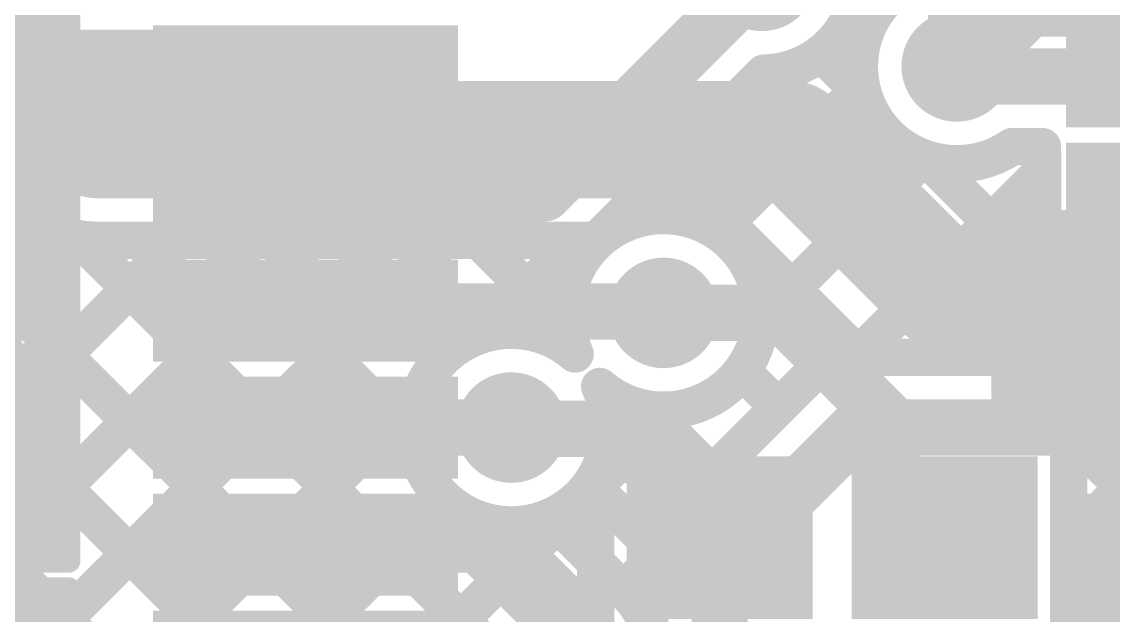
# Model space of a CAD drawing. Header units: millimetres. Extents: x -0.01 to 3.73, y -0.01 to 3.05.
# Drawn here: x 1.14 to 1.373, y 1.9264 to 2.0532 of the extents above; entities that cross this region are included whole.
import ezdxf

# ---------------------------------------------------------------- set-up
doc = ezdxf.new("R2010")
doc.units = ezdxf.units.MM
doc.header["$MEASUREMENT"] = 0
for name, color, linetype in [('BottomLayer', 5, 'Continuous'), ('BottomPaste', 16, 'Continuous'), ('BottomSolder', 6, 'Continuous'), ('TopLayer', 1, 'Continuous'), ('TopOverlay', 2, 'Continuous'), ('TopPaste', 8, 'Continuous'), ('TopSolder', 216, 'Continuous'), ('ViaHoleLayer', 16, 'Continuous')]:
    doc.layers.add(name, color=color, linetype=linetype)

# ---------------------------------------------------------------- blocks, each defined once
blk = doc.blocks.new('16_QSOP_10')
at = {"layer": 'TopLayer'}
for points in [[(-0.0688976, 0.03061025), (-0.1259842, 0.03061025), (-0.1259842, 0.04438975), (-0.0688976, 0.04438975)], [(0.1259843, 0.03061025), (0.0688977, 0.03061025), (0.0688977, 0.04438975), (0.1259843, 0.04438975)], [(-0.0688976, 0.005610250000000003), (-0.1259842, 0.005610249999999997), (-0.1259842, 0.01938975), (-0.0688976, 0.01938975)], [(0.1259843, 0.005610250000000003), (0.0688977, 0.005610249999999997), (0.0688977, 0.01938975), (0.1259843, 0.01938975)], [(-0.0688976, -0.01938975), (-0.1259842, -0.01938975), (-0.1259842, -0.005610250000000003), (-0.0688976, -0.005610249999999997)], [(0.1259843, -0.01938975), (0.0688977, -0.01938975), (0.0688977, -0.005610250000000003), (0.1259843, -0.005610249999999997)], [(-0.0688976, -0.04438975), (-0.1259842, -0.04438975), (-0.1259842, -0.03061025), (-0.0688976, -0.03061025)], [(0.1259843, -0.04438975), (0.0688977, -0.04438975), (0.0688977, -0.03061025), (0.1259843, -0.03061025)], [(-0.0688976, -0.06938975), (-0.1259842, -0.06938975), (-0.1259842, -0.05561025), (-0.0688976, -0.05561025)], [(0.1259843, -0.06938975), (0.0688977, -0.06938975), (0.0688977, -0.05561025), (0.1259843, -0.05561025)]]:
    blk.add_hatch(color=1, dxfattribs=at).paths.add_polyline_path(points)
at = {"layer": 'TopPaste'}
for points in [[(-0.0688976, 0.03061025), (-0.1259842, 0.03061025), (-0.1259842, 0.04438975), (-0.0688976, 0.04438975)], [(0.1259843, 0.03061025), (0.0688977, 0.03061025), (0.0688977, 0.04438975), (0.1259843, 0.04438975)], [(-0.0688976, 0.005610250000000003), (-0.1259842, 0.005610249999999997), (-0.1259842, 0.01938975), (-0.0688976, 0.01938975)], [(0.1259843, 0.005610250000000003), (0.0688977, 0.005610249999999997), (0.0688977, 0.01938975), (0.1259843, 0.01938975)], [(-0.0688976, -0.01938975), (-0.1259842, -0.01938975), (-0.1259842, -0.005610250000000003), (-0.0688976, -0.005610249999999997)], [(0.1259843, -0.01938975), (0.0688977, -0.01938975), (0.0688977, -0.005610250000000003), (0.1259843, -0.005610249999999997)], [(-0.0688976, -0.04438975), (-0.1259842, -0.04438975), (-0.1259842, -0.03061025), (-0.0688976, -0.03061025)], [(0.1259843, -0.04438975), (0.0688977, -0.04438975), (0.0688977, -0.03061025), (0.1259843, -0.03061025)], [(-0.0688976, -0.06938975), (-0.1259842, -0.06938975), (-0.1259842, -0.05561025), (-0.0688976, -0.05561025)], [(0.1259843, -0.06938975), (0.0688977, -0.06938975), (0.0688977, -0.05561025), (0.1259843, -0.05561025)]]:
    blk.add_hatch(color=8, dxfattribs=at).paths.add_polyline_path(points)
at = {"layer": 'TopSolder'}
for points in [[(-0.0648976, 0.05161025), (-0.1299842, 0.05161025), (-0.1299842, 0.07338975), (-0.0648976, 0.07338975)], [(0.1299843, 0.05161025), (0.0648977, 0.05161025), (0.0648977, 0.07338975), (0.1299843, 0.07338975)], [(-0.0648976, 0.02661025000000001), (-0.1299842, 0.02661025), (-0.1299842, 0.04838975), (-0.0648976, 0.04838975000000001)], [(0.1299843, 0.02661025000000001), (0.0648977, 0.02661025), (0.0648977, 0.04838975), (0.1299843, 0.04838975000000001)], [(-0.0648976, 0.001610250000000004), (-0.1299842, 0.001610249999999996), (-0.1299842, 0.02338974999999999), (-0.0648976, 0.02338975)], [(0.1299843, 0.001610250000000004), (0.0648977, 0.001610249999999996), (0.0648977, 0.02338974999999999), (0.1299843, 0.02338975)], [(-0.0648976, -0.02338974999999999), (-0.1299842, -0.02338975), (-0.1299842, -0.001610250000000004), (-0.0648976, -0.001610249999999996)], [(0.1299843, -0.02338974999999999), (0.0648977, -0.02338975), (0.0648977, -0.001610250000000004), (0.1299843, -0.001610249999999996)], [(-0.0648976, -0.04838975), (-0.1299842, -0.04838975000000001), (-0.1299842, -0.02661025000000001), (-0.0648976, -0.02661025)], [(0.1299843, -0.04838975), (0.0648977, -0.04838975000000001), (0.0648977, -0.02661025000000001), (0.1299843, -0.02661025)], [(-0.0648976, -0.07338975), (-0.1299842, -0.07338975), (-0.1299842, -0.05161025), (-0.0648976, -0.05161025)], [(0.1299843, -0.07338975), (0.0648977, -0.07338975), (0.0648977, -0.05161025), (0.1299843, -0.05161025)]]:
    blk.add_hatch(color=216, dxfattribs=at).paths.add_polyline_path(points)
blk = doc.blocks.new('S______B______28')
at = {"layer": 'TopLayer'}
for points in [[(-0.045, -0.0175), (-0.045, 0.0175), (-0.015, 0.0175), (-0.015, -0.0175)], [(0.015, -0.0175), (0.015, 0.0175), (0.045, 0.0175), (0.045, -0.0175)]]:
    blk.add_hatch(color=1, dxfattribs=at).paths.add_polyline_path(points)
at = {"layer": 'TopPaste'}
for points in [[(-0.045, -0.0175), (-0.045, 0.0175), (-0.015, 0.0175), (-0.015, -0.0175)], [(0.015, -0.0175), (0.015, 0.0175), (0.045, 0.0175), (0.045, -0.0175)]]:
    blk.add_hatch(color=8, dxfattribs=at).paths.add_polyline_path(points)
at = {"layer": 'TopSolder'}
for points in [[(-0.049, -0.0215), (-0.049, 0.0215), (-0.011, 0.0215), (-0.011, -0.0215)], [(0.011, -0.0215), (0.011, 0.0215), (0.049, 0.0215), (0.049, -0.0215)]]:
    blk.add_hatch(color=216, dxfattribs=at).paths.add_polyline_path(points)
at = {"layer": 'TopOverlay', "const_width": 0.005}
for points in [[(0.05, 0.022), (-0.05, 0.022)], [(-0.05, 0.022), (-0.05, -0.022)], [(0.05, 0.022), (0.05, -0.022)], [(0.05, -0.022), (-0.05, -0.022)]]:
    blk.add_lwpolyline(points, dxfattribs=at)
at = {"layer": 'TopOverlay', "const_width": 0.0025}
for points in [[(-0.05125, 0.022, 1), (-0.04875, 0.022, 1)], [(-0.05125, 0.022, 1), (-0.04875, 0.022, 1)], [(0.04875, 0.022, 1), (0.05125, 0.022, 1)], [(0.04875, 0.022, 1), (0.05125, 0.022, 1)], [(-0.05125, -0.022, 1), (-0.04875, -0.022, 1)], [(-0.05125, -0.022, 1), (-0.04875, -0.022, 1)], [(0.04875, -0.022, 1), (0.05125, -0.022, 1)], [(0.04875, -0.022, 1), (0.05125, -0.022, 1)]]:
    blk.add_lwpolyline(points, format="xyb", close=True, dxfattribs=at)
blk = doc.blocks.new('S______B______29')
at = {"layer": 'TopLayer'}
for points in [[(-0.045, -0.0175), (-0.045, 0.0175), (-0.015, 0.0175), (-0.015, -0.0175)], [(0.015, -0.0175), (0.015, 0.0175), (0.045, 0.0175), (0.045, -0.0175)]]:
    blk.add_hatch(color=1, dxfattribs=at).paths.add_polyline_path(points)
at = {"layer": 'TopPaste'}
for points in [[(-0.045, -0.0175), (-0.045, 0.0175), (-0.015, 0.0175), (-0.015, -0.0175)], [(0.015, -0.0175), (0.015, 0.0175), (0.045, 0.0175), (0.045, -0.0175)]]:
    blk.add_hatch(color=8, dxfattribs=at).paths.add_polyline_path(points)
at = {"layer": 'TopSolder'}
for points in [[(-0.049, -0.0215), (-0.049, 0.0215), (-0.011, 0.0215), (-0.011, -0.0215)], [(0.011, -0.0215), (0.011, 0.0215), (0.049, 0.0215), (0.049, -0.0215)]]:
    blk.add_hatch(color=216, dxfattribs=at).paths.add_polyline_path(points)
at = {"layer": 'TopOverlay', "const_width": 0.005}
for points in [[(0.05, 0.022), (-0.05, 0.022)], [(-0.05, 0.022), (-0.05, -0.022)], [(0.05, 0.022), (0.05, -0.022)], [(0.05, -0.022), (-0.05, -0.022)]]:
    blk.add_lwpolyline(points, dxfattribs=at)
at = {"layer": 'TopOverlay', "const_width": 0.0025}
for points in [[(-0.05125, 0.022, 1), (-0.04875, 0.022, 1)], [(-0.05125, 0.022, 1), (-0.04875, 0.022, 1)], [(0.04875, 0.022, 1), (0.05125, 0.022, 1)], [(0.04875, 0.022, 1), (0.05125, 0.022, 1)], [(-0.05125, -0.022, 1), (-0.04875, -0.022, 1)], [(-0.05125, -0.022, 1), (-0.04875, -0.022, 1)], [(0.04875, -0.022, 1), (0.05125, -0.022, 1)], [(0.04875, -0.022, 1), (0.05125, -0.022, 1)]]:
    blk.add_lwpolyline(points, format="xyb", close=True, dxfattribs=at)
blk = doc.blocks.new('S______B______30')
at = {"layer": 'TopLayer'}
for points in [[(-0.045, -0.0175), (-0.045, 0.0175), (-0.015, 0.0175), (-0.015, -0.0175)], [(0.015, -0.0175), (0.015, 0.0175), (0.045, 0.0175), (0.045, -0.0175)]]:
    blk.add_hatch(color=1, dxfattribs=at).paths.add_polyline_path(points)
at = {"layer": 'TopPaste'}
for points in [[(-0.045, -0.0175), (-0.045, 0.0175), (-0.015, 0.0175), (-0.015, -0.0175)], [(0.015, -0.0175), (0.015, 0.0175), (0.045, 0.0175), (0.045, -0.0175)]]:
    blk.add_hatch(color=8, dxfattribs=at).paths.add_polyline_path(points)
at = {"layer": 'TopSolder'}
for points in [[(-0.049, -0.0215), (-0.049, 0.0215), (-0.011, 0.0215), (-0.011, -0.0215)], [(0.011, -0.0215), (0.011, 0.0215), (0.049, 0.0215), (0.049, -0.0215)]]:
    blk.add_hatch(color=216, dxfattribs=at).paths.add_polyline_path(points)
at = {"layer": 'TopOverlay', "const_width": 0.005}
for points in [[(0.05, 0.022), (-0.05, 0.022)], [(-0.05, 0.022), (-0.05, -0.022)], [(0.05, 0.022), (0.05, -0.022)], [(0.05, -0.022), (-0.05, -0.022)]]:
    blk.add_lwpolyline(points, dxfattribs=at)
at = {"layer": 'TopOverlay', "const_width": 0.0025}
for points in [[(-0.05125, 0.022, 1), (-0.04875, 0.022, 1)], [(-0.05125, 0.022, 1), (-0.04875, 0.022, 1)], [(0.04875, 0.022, 1), (0.05125, 0.022, 1)], [(0.04875, 0.022, 1), (0.05125, 0.022, 1)], [(-0.05125, -0.022, 1), (-0.04875, -0.022, 1)], [(-0.05125, -0.022, 1), (-0.04875, -0.022, 1)], [(0.04875, -0.022, 1), (0.05125, -0.022, 1)], [(0.04875, -0.022, 1), (0.05125, -0.022, 1)]]:
    blk.add_lwpolyline(points, format="xyb", close=True, dxfattribs=at)
blk = doc.blocks.new('S______B______31')
at = {"layer": 'TopLayer'}
for points in [[(-0.045, -0.0175), (-0.045, 0.0175), (-0.015, 0.0175), (-0.015, -0.0175)], [(0.015, -0.0175), (0.015, 0.0175), (0.045, 0.0175), (0.045, -0.0175)]]:
    blk.add_hatch(color=1, dxfattribs=at).paths.add_polyline_path(points)
at = {"layer": 'TopPaste'}
for points in [[(-0.045, -0.0175), (-0.045, 0.0175), (-0.015, 0.0175), (-0.015, -0.0175)], [(0.015, -0.0175), (0.015, 0.0175), (0.045, 0.0175), (0.045, -0.0175)]]:
    blk.add_hatch(color=8, dxfattribs=at).paths.add_polyline_path(points)
at = {"layer": 'TopSolder'}
for points in [[(-0.049, -0.0215), (-0.049, 0.0215), (-0.011, 0.0215), (-0.011, -0.0215)], [(0.011, -0.0215), (0.011, 0.0215), (0.049, 0.0215), (0.049, -0.0215)]]:
    blk.add_hatch(color=216, dxfattribs=at).paths.add_polyline_path(points)
at = {"layer": 'TopOverlay', "const_width": 0.005}
for points in [[(0.05, 0.022), (-0.05, 0.022)], [(-0.05, 0.022), (-0.05, -0.022)], [(0.05, 0.022), (0.05, -0.022)], [(0.05, -0.022), (-0.05, -0.022)]]:
    blk.add_lwpolyline(points, dxfattribs=at)
at = {"layer": 'TopOverlay', "const_width": 0.0025}
for points in [[(-0.05125, 0.022, 1), (-0.04875, 0.022, 1)], [(-0.05125, 0.022, 1), (-0.04875, 0.022, 1)], [(0.04875, 0.022, 1), (0.05125, 0.022, 1)], [(0.04875, 0.022, 1), (0.05125, 0.022, 1)], [(-0.05125, -0.022, 1), (-0.04875, -0.022, 1)], [(-0.05125, -0.022, 1), (-0.04875, -0.022, 1)], [(0.04875, -0.022, 1), (0.05125, -0.022, 1)], [(0.04875, -0.022, 1), (0.05125, -0.022, 1)]]:
    blk.add_lwpolyline(points, format="xyb", close=True, dxfattribs=at)
blk = doc.blocks.new('C__0603_B_160')
at = {"layer": 'BottomLayer'}
for points in [[(-0.045, -0.0175), (-0.045, 0.0175), (-0.015, 0.0175), (-0.015, -0.0175)], [(0.015, -0.0175), (0.015, 0.0175), (0.045, 0.0175), (0.045, -0.0175)]]:
    blk.add_hatch(color=5, dxfattribs=at).paths.add_polyline_path(points)
at = {"layer": 'BottomPaste'}
for points in [[(-0.045, -0.0175), (-0.045, 0.0175), (-0.015, 0.0175), (-0.015, -0.0175)], [(0.015, -0.0175), (0.015, 0.0175), (0.045, 0.0175), (0.045, -0.0175)]]:
    blk.add_hatch(color=16, dxfattribs=at).paths.add_polyline_path(points)
at = {"layer": 'BottomSolder'}
for points in [[(-0.0473622, -0.0198622), (-0.0473622, 0.0198622), (-0.0126378, 0.0198622), (-0.0126378, -0.0198622)], [(0.0126378, -0.0198622), (0.0126378, 0.0198622), (0.0473622, 0.0198622), (0.0473622, -0.0198622)]]:
    blk.add_hatch(color=6, dxfattribs=at).paths.add_polyline_path(points)
blk = doc.blocks.new('C__0603_B_177')
at = {"layer": 'BottomLayer'}
for points in [[(-0.045, -0.0175), (-0.045, 0.0175), (-0.015, 0.0175), (-0.015, -0.0175)], [(0.015, -0.0175), (0.015, 0.0175), (0.045, 0.0175), (0.045, -0.0175)]]:
    blk.add_hatch(color=5, dxfattribs=at).paths.add_polyline_path(points)
at = {"layer": 'BottomPaste'}
for points in [[(-0.045, -0.0175), (-0.045, 0.0175), (-0.015, 0.0175), (-0.015, -0.0175)], [(0.015, -0.0175), (0.015, 0.0175), (0.045, 0.0175), (0.045, -0.0175)]]:
    blk.add_hatch(color=16, dxfattribs=at).paths.add_polyline_path(points)
at = {"layer": 'BottomSolder'}
for points in [[(-0.0473622, -0.0198622), (-0.0473622, 0.0198622), (-0.0126378, 0.0198622), (-0.0126378, -0.0198622)], [(0.0126378, -0.0198622), (0.0126378, 0.0198622), (0.0473622, 0.0198622), (0.0473622, -0.0198622)]]:
    blk.add_hatch(color=6, dxfattribs=at).paths.add_polyline_path(points)

msp = doc.modelspace()

# ---------------------------------------------------------------- hatches: boundary and pattern name
at = {"layer": 'BottomLayer'}
h = msp.add_hatch(color=5, dxfattribs=at)
edge = h.paths.add_edge_path()
edge.add_arc((1.298, 2.063), 0.011811, 0, 360)
h = msp.add_hatch(color=5, dxfattribs=at)
edge = h.paths.add_edge_path()
edge.add_arc((1.3396084, 2.0436466), 0.011811, 0, 360)
msp.add_hatch(color=5, dxfattribs=at).paths.add_polyline_path([(1.347, 1.97), (1.494, 1.97), (1.494, 2.013), (1.347, 2.013)])
h = msp.add_hatch(color=5, dxfattribs=at)
edge = h.paths.add_edge_path()
edge.add_arc((1.277, 1.991), 0.011811, 0, 360)
h = msp.add_hatch(color=5, dxfattribs=at)
edge = h.paths.add_edge_path()
edge.add_arc((1.2445, 1.9665), 0.011811, 0, 360)
at = {"layer": 'TopLayer'}
h = msp.add_hatch(color=1, dxfattribs=at)
edge = h.paths.add_edge_path()
edge.add_arc((1.298, 2.063), 0.011811, 0, 360)
h = msp.add_hatch(color=1, dxfattribs=at)
edge = h.paths.add_edge_path()
edge.add_arc((1.3396084, 2.0436466), 0.011811, 0, 360)
h = msp.add_hatch(color=1, dxfattribs=at)
edge = h.paths.add_edge_path()
edge.add_arc((1.277, 1.991), 0.011811, 0, 360)
h = msp.add_hatch(color=1, dxfattribs=at)
edge = h.paths.add_edge_path()
edge.add_arc((1.2445, 1.9665), 0.011811, 0, 360)
at = {"layer": 'ViaHoleLayer'}
h = msp.add_hatch(color=16, dxfattribs=at)
edge = h.paths.add_edge_path()
edge.add_arc((1.3396084, 2.0436466), 0.0059055, 0, 360)
h = msp.add_hatch(color=16, dxfattribs=at)
edge = h.paths.add_edge_path()
edge.add_arc((1.277, 1.991), 0.0059055, 0, 360)
h = msp.add_hatch(color=16, dxfattribs=at)
edge = h.paths.add_edge_path()
edge.add_arc((1.2445, 1.9665), 0.0059055, 0, 360)

# ---------------------------------------------------------------- linework, layer by layer
at = {"layer": 'BottomLayer'}
for points, const_width in [([(1.106, 2.078), (1.156, 2.028)], 0.025), ([(1.0907972, 2.0627972), (1.1407972, 2.0127972)], 0.008), ([(1.3427533, 2.0436466), (1.3551067, 2.056)], 0.012), ([(1.3551067, 2.056), (1.395, 2.056)], 0.012), ([(1.3396084, 2.0436466), (1.3427533, 2.0436466)], 0.012), ([(1.156, 2.028), (1.3044127, 2.028)], 0.025), ([(1.3044127, 2.028), (1.3364127, 1.996)], 0.025), ([(1.117, 2.0138876), (1.2575, 1.8733876)], 0.008), ([(1.117, 1.9783818), (1.1470635, 2.0084453)], 0.008), ([(1.1523618, 2.0068101), (1.2575, 1.9016719)], 0.008), ([(1.117, 1.8935289), (1.2299711, 2.0065)], 0.008), ([(1.117, 1.9500975), (1.1734025, 2.0065)], 0.008), ([(1.117, 1.9218132), (1.2016868, 2.0065)], 0.008), ([(1.156, 2.0065), (1.263113, 2.0065)], 0.008), ([(1.1809562, 2.0065), (1.223898, 1.9635582)], 0.008), ([(1.2092405, 2.0065), (1.2323468, 1.9833937)], 0.008), ([(1.2375248, 2.0065), (1.2564774, 1.9875474)], 0.008), ([(1.2380376, 1.9862822), (1.2582554, 2.0065)], 0.008), ([(1.3364127, 1.996), (1.395, 1.996)], 0.025), ([(1.277, 1.991), (1.302, 1.991)], 0.012), ([(1.302, 1.991), (1.3255, 1.9675)], 0.012), ([(1.117, 1.9856033), (1.2072259, 1.8953774)], 0.008), ([(1.117, 1.8652446), (1.2247178, 1.9729624)], 0.008), ([(1.2445, 1.9665), (1.24475, 1.96625)], 0.012), ([(1.24475, 1.96625), (1.26575, 1.96625)], 0.012), ([(1.26575, 1.96625), (1.289, 1.943)], 0.012), ([(1.3255, 1.952), (1.3255, 1.9675)], 0.012), ([(1.3617455, 1.912), (1.4107455, 1.961)], 0.008), ([(1.3635, 1.961), (1.4364399, 1.961)], 0.008), ([(1.3635, 1.9420388), (1.3824612, 1.961)], 0.008), ([(1.3635, 1.919), (1.3635, 1.961)], 0.008), ([(1.3678777, 1.961), (1.4243777, 1.9045)], 0.008), ([(1.117, 1.957319), (1.1865595, 1.8877595)], 0.008), ([(1.3255, 1.952), (1.3345, 1.943)], 0.012), ([(1.2041056, 1.8957816), (1.2595554, 1.9512314)], 0.008), ([(1.2595368, 1.95125), (1.2625, 1.9482868)], 0.008), ([(1.117, 1.8369603), (1.2308396, 1.9507999)], 0.008), ([(1.2625, 1.919), (1.2625, 1.9482868)], 0.008), ([(1.2415582, 1.945898), (1.2625, 1.9249562)], 0.008), ([(1.3345, 1.943), (1.337, 1.943)], 0.012), ([(1.3635, 1.9370934), (1.3960934, 1.9045)], 0.008), ([(1.2213762, 1.8847679), (1.2625, 1.9258917)], 0.008)]:
    msp.add_lwpolyline(points, dxfattribs=dict(at, const_width=const_width))
at = {"layer": 'BottomLayer', "const_width": 0.008}
for points in [[(1.318811, 2.063, -0.2046142122143909), (1.3123896, 2.0479655)], [(1.3188, 2.0439767, -0.4463679897112289), (1.3421903, 2.0642968)], [(1.3123896, 2.0479654, -0.08847844234635308), (1.3188, 2.0439767)], [(1.3123896, 2.0479654, -0.08847844234635308), (1.3188, 2.0439767)], [(1.156, 2.0065, -0.198912367379658), (1.1407972, 2.0127972)], [(1.156, 2.0065, -0.198912367379658), (1.1407972, 2.0127972)], [(1.258128, 1.9822282, -0.3300935945288939), (1.263113, 2.0065)], [(1.258661, 1.95125, -2.24043958221782), (1.2581279, 1.9822282)]]:
    msp.add_lwpolyline(points, format="xyb", dxfattribs=at)
at = {"layer": 'BottomLayer'}
for points, const_width in [([(1.3521067, 2.056, 1), (1.3581067, 2.056, 1)], 0.006), ([(1.3521067, 2.056, 1), (1.3581067, 2.056, 1)], 0.006), ([(1.3103896, 2.0479655, 1), (1.3143896, 2.0479655, 1)], 0.004), ([(1.3103896, 2.0479654, 1), (1.3143896, 2.0479654, 1)], 0.004), ([(1.3103896, 2.0479654, 1), (1.3143896, 2.0479654, 1)], 0.004), ([(1.3366084, 2.0436466, 1), (1.3426084, 2.0436466, 1)], 0.006), ([(1.3397533, 2.0436466, 1), (1.3457533, 2.0436466, 1)], 0.006), ([(1.3397533, 2.0436466, 1), (1.3457533, 2.0436466, 1)], 0.006), ([(1.3168, 2.0439767, 1), (1.3208, 2.0439767, 1)], 0.004), ([(1.3168, 2.0439767, 1), (1.3208, 2.0439767, 1)], 0.004), ([(1.3168, 2.0439767, 1), (1.3208, 2.0439767, 1)], 0.004), ([(1.14975, 2.028, 1), (1.16225, 2.028, 1)], 0.0125), ([(1.14975, 2.028, 1), (1.16225, 2.028, 1)], 0.0125), ([(1.2981627, 2.028, 1), (1.3106627, 2.028, 1)], 0.0125), ([(1.2981627, 2.028, 1), (1.3106627, 2.028, 1)], 0.0125), ([(1.1387972, 2.0127972, 1), (1.1427972, 2.0127972, 1)], 0.004), ([(1.1387972, 2.0127972, 1), (1.1427972, 2.0127972, 1)], 0.004), ([(1.1387972, 2.0127972, 1), (1.1427972, 2.0127972, 1)], 0.004), ([(1.1450635, 2.0084453, 1), (1.1490635, 2.0084453, 1)], 0.004), ([(1.1503618, 2.0068101, 1), (1.1543618, 2.0068101, 1)], 0.004), ([(1.154, 2.0065, 1), (1.158, 2.0065, 1)], 0.004), ([(1.154, 2.0065, 1), (1.158, 2.0065, 1)], 0.004), ([(1.154, 2.0065, 1), (1.158, 2.0065, 1)], 0.004), ([(1.1714025, 2.0065, 1), (1.1754025, 2.0065, 1)], 0.004), ([(1.1789562, 2.0065, 1), (1.1829562, 2.0065, 1)], 0.004), ([(1.1996868, 2.0065, 1), (1.2036868, 2.0065, 1)], 0.004), ([(1.2072405, 2.0065, 1), (1.2112405, 2.0065, 1)], 0.004), ([(1.2279711, 2.0065, 1), (1.2319711, 2.0065, 1)], 0.004), ([(1.2355248, 2.0065, 1), (1.2395248, 2.0065, 1)], 0.004), ([(1.2562554, 2.0065, 1), (1.2602554, 2.0065, 1)], 0.004), ([(1.261113, 2.0065, 1), (1.265113, 2.0065, 1)], 0.004), ([(1.261113, 2.0065, 1), (1.265113, 2.0065, 1)], 0.004), ([(1.3301627, 1.996, 1), (1.3426627, 1.996, 1)], 0.0125), ([(1.3301627, 1.996, 1), (1.3426627, 1.996, 1)], 0.0125), ([(1.274, 1.991, 1), (1.28, 1.991, 1)], 0.006), ([(1.299, 1.991, 1), (1.305, 1.991, 1)], 0.006), ([(1.299, 1.991, 1), (1.305, 1.991, 1)], 0.006), ([(1.2360376, 1.9862822, 1), (1.2400376, 1.9862822, 1)], 0.004), ([(1.2544774, 1.9875474, 1), (1.2584774, 1.9875474, 1)], 0.004), ([(1.2303468, 1.9833937, 1), (1.2343468, 1.9833937, 1)], 0.004), ([(1.2561279, 1.9822282, 1), (1.2601279, 1.9822282, 1)], 0.004), ([(1.256128, 1.9822282, 1), (1.260128, 1.9822282, 1)], 0.004), ([(1.2227178, 1.9729624, 1), (1.2267178, 1.9729624, 1)], 0.004), ([(1.2415, 1.9665, 1), (1.2475, 1.9665, 1)], 0.006), ([(1.24175, 1.96625, 1), (1.24775, 1.96625, 1)], 0.006), ([(1.24175, 1.96625, 1), (1.24775, 1.96625, 1)], 0.006), ([(1.26275, 1.96625, 1), (1.26875, 1.96625, 1)], 0.006), ([(1.26275, 1.96625, 1), (1.26875, 1.96625, 1)], 0.006), ([(1.3225, 1.9675, 1), (1.3285, 1.9675, 1)], 0.006), ([(1.3225, 1.9675, 1), (1.3285, 1.9675, 1)], 0.006), ([(1.221898, 1.9635582, 1), (1.225898, 1.9635582, 1)], 0.004), ([(1.3615, 1.961, 1), (1.3655, 1.961, 1)], 0.004), ([(1.3615, 1.961, 1), (1.3655, 1.961, 1)], 0.004), ([(1.3658777, 1.961, 1), (1.3698777, 1.961, 1)], 0.004), ([(1.3225, 1.952, 1), (1.3285, 1.952, 1)], 0.006), ([(1.3225, 1.952, 1), (1.3285, 1.952, 1)], 0.006), ([(1.256661, 1.95125, 1), (1.260661, 1.95125, 1)], 0.004), ([(1.2575368, 1.95125, 1), (1.2615368, 1.95125, 1)], 0.004), ([(1.2575554, 1.9512314, 1), (1.2615554, 1.9512314, 1)], 0.004), ([(1.2288396, 1.9507999, 1), (1.2328396, 1.9507999, 1)], 0.004), ([(1.2605, 1.9482868, 1), (1.2645, 1.9482868, 1)], 0.004), ([(1.2605, 1.9482868, 1), (1.2645, 1.9482868, 1)], 0.004), ([(1.2395582, 1.945898, 1), (1.2435582, 1.945898, 1)], 0.004), ([(1.286, 1.943, 1), (1.292, 1.943, 1)], 0.006), ([(1.3315, 1.943, 1), (1.3375, 1.943, 1)], 0.006), ([(1.3315, 1.943, 1), (1.3375, 1.943, 1)], 0.006), ([(1.334, 1.943, 1), (1.34, 1.943, 1)], 0.006), ([(1.3615, 1.9420388, 1), (1.3655, 1.9420388, 1)], 0.004), ([(1.3615, 1.9370934, 1), (1.3655, 1.9370934, 1)], 0.004), ([(1.2605, 1.9258917, 1), (1.2645, 1.9258917, 1)], 0.004), ([(1.2605, 1.9249562, 1), (1.2645, 1.9249562, 1)], 0.004)]:
    msp.add_lwpolyline(points, format="xyb", close=True, dxfattribs=dict(at, const_width=const_width))
at = {"layer": 'TopLayer'}
for points, const_width in [([(1.3395, 2.043755), (1.3395, 2.067)], 0.012), ([(1.13, 2.0415), (1.13, 2.06)], 0.02), ([(1.2515, 2.0165), (1.298, 2.063)], 0.012), ([(1.13, 2.0415), (1.200559, 2.0415)], 0.02), ([(1.13, 2.01), (1.13, 2.0415)], 0.02), ([(1.3106709, 2.0464911), (1.3197547, 2.0374073)], 0.008), ([(1.3395, 2.043755), (1.3396084, 2.0436466)], 0.012), ([(1.2625242, 2.006311), (1.2984062, 2.042193)], 0.008), ([(1.3395, 2.042), (1.34, 2.0415)], 0.012), ([(1.34, 2.0415), (1.3954409, 2.0415)], 0.012), ([(1.2884305, 2.0083908), (1.3192711, 2.0392314)], 0.008), ([(1.2925455, 2.0363323), (1.3473777, 1.9815)], 0.008), ([(1.3514021, 2.0265), (1.3578976, 2.0265)], 0.008), ([(1.3578976, 2.0073898), (1.3578976, 2.0256102)], 0.008), ([(1.2977515, 1.9894275), (1.332435, 2.024111)], 0.008), ([(1.3333691, 2.0237929), (1.3578976, 1.9992644)], 0.008), ([(1.2784033, 2.0221901), (1.3190934, 1.9815)], 0.008), ([(1.318103, 1.9814947), (1.3578976, 2.0212893)], 0.008), ([(1.200559, 2.0165), (1.2515, 2.0165)], 0.012), ([(1.13, 1.96), (1.13, 2.01)], 0.02), ([(1.3578976, 2.0006102), (1.3578976, 2.0073898)], 0.008), ([(1.3578976, 2.0006102), (1.3578976, 2.0073898)], 0.008), ([(1.3578976, 1.9873898), (1.3578976, 2.0006102)], 0.008), ([(1.200559, 1.9915), (1.200748, 1.991311)], 0.012), ([(1.200748, 1.991311), (1.276689, 1.991311)], 0.012), ([(1.276689, 1.991311), (1.277, 1.991)], 0.012), ([(1.3463926, 1.9815), (1.3578976, 1.993005)], 0.008), ([(1.3528976, 1.9873898), (1.3578976, 1.9873898)], 0.008), ([(1.3528976, 1.9815), (1.3528976, 1.9873898)], 0.008), ([(1.3185, 1.9815), (1.3528976, 1.9815)], 0.008), ([(1.2783994, 1.9476126), (1.3078874, 1.9771006)], 0.008), ([(1.2937116, 1.9785975), (1.301548, 1.9707612)], 0.008), ([(1.2542686, 1.9459446), (1.2785725, 1.9702485)], 0.008), ([(1.2735474, 1.9704774), (1.2874058, 1.956619)], 0.008), ([(1.200559, 1.9665), (1.2445, 1.9665)], 0.012), ([(1.289, 1.937), (1.3185, 1.9665)], 0.012), ([(1.3185, 1.9665), (1.3954409, 1.9665)], 0.012), ([(1.13, 1.91), (1.13, 1.96)], 0.02), ([(1.2613937, 1.9543468), (1.2745866, 1.9411539)], 0.008), ([(1.2527982, 1.947415), (1.2696006, 1.9306126)], 0.008), ([(1.200559, 1.9415), (1.2375, 1.9415)], 0.012), ([(1.2375, 1.9415), (1.259, 1.92)], 0.012), ([(1.2684107, 1.9318024), (1.2740053, 1.937397)], 0.008), ([(1.274, 1.92), (1.274, 1.937)], 0.008), ([(1.289, 1.847), (1.289, 1.937)], 0.012)]:
    msp.add_lwpolyline(points, dxfattribs=dict(at, const_width=const_width))
for points, const_width in [([(1.125, 2.06, 1), (1.135, 2.06, 1)], 0.01), ([(1.125, 2.0415, 1), (1.135, 2.0415, 1)], 0.01), ([(1.125, 2.0415, 1), (1.135, 2.0415, 1)], 0.01), ([(1.125, 2.0415, 1), (1.135, 2.0415, 1)], 0.01), ([(1.195559, 2.0415, 1), (1.205559, 2.0415, 1)], 0.01), ([(1.3086709, 2.0464911, 1), (1.3126709, 2.0464911, 1)], 0.004), ([(1.3365, 2.043755, 1), (1.3425, 2.043755, 1)], 0.006), ([(1.3365, 2.043755, 1), (1.3425, 2.043755, 1)], 0.006), ([(1.3366084, 2.0436466, 1), (1.3426084, 2.0436466, 1)], 0.006), ([(1.2964062, 2.042193, 1), (1.3004062, 2.042193, 1)], 0.004), ([(1.2964062, 2.042193, 1), (1.3004062, 2.042193, 1)], 0.004), ([(1.3365, 2.042, 1), (1.3425, 2.042, 1)], 0.006), ([(1.337, 2.0415, 1), (1.343, 2.0415, 1)], 0.006), ([(1.337, 2.0415, 1), (1.343, 2.0415, 1)], 0.006), ([(1.3172711, 2.0392314, 1), (1.3212711, 2.0392314, 1)], 0.004), ([(1.3177547, 2.0374073, 1), (1.3217547, 2.0374073, 1)], 0.004), ([(1.2905455, 2.0363323, 1), (1.2945455, 2.0363323, 1)], 0.004), ([(1.3494021, 2.0265, 1), (1.3534021, 2.0265, 1)], 0.004), ([(1.3494021, 2.0265, 1), (1.3534021, 2.0265, 1)], 0.004), ([(1.3558976, 2.0265, 1), (1.3598976, 2.0265, 1)], 0.004), ([(1.3558976, 2.0256102, 1), (1.3598976, 2.0256102, 1)], 0.004), ([(1.330435, 2.024111, 1), (1.334435, 2.024111, 1)], 0.004), ([(1.3313691, 2.0237929, 1), (1.3353691, 2.0237929, 1)], 0.004), ([(1.2764033, 2.0221901, 1), (1.2804033, 2.0221901, 1)], 0.004), ([(1.3558976, 2.0212893, 1), (1.3598976, 2.0212893, 1)], 0.004), ([(1.197559, 2.0165, 1), (1.203559, 2.0165, 1)], 0.006), ([(1.2485, 2.0165, 1), (1.2545, 2.0165, 1)], 0.006), ([(1.2485, 2.0165, 1), (1.2545, 2.0165, 1)], 0.006), ([(1.125, 2.01, 1), (1.135, 2.01, 1)], 0.01), ([(1.125, 2.01, 1), (1.135, 2.01, 1)], 0.01), ([(1.2864305, 2.0083908, 1), (1.2904305, 2.0083908, 1)], 0.004), ([(1.3558976, 2.0073898, 1), (1.3598976, 2.0073898, 1)], 0.004), ([(1.3558976, 2.0073898, 1), (1.3598976, 2.0073898, 1)], 0.004), ([(1.3558976, 2.0073898, 1), (1.3598976, 2.0073898, 1)], 0.004), ([(1.2605242, 2.006311, 1), (1.2645242, 2.006311, 1)], 0.004), ([(1.2609049, 2.006311, 1), (1.2649049, 2.006311, 1)], 0.004), ([(1.3558976, 2.0006102, 1), (1.3598976, 2.0006102, 1)], 0.004), ([(1.3558976, 2.0006102, 1), (1.3598976, 2.0006102, 1)], 0.004), ([(1.3558976, 2.0006102, 1), (1.3598976, 2.0006102, 1)], 0.004), ([(1.3558976, 1.9992644, 1), (1.3598976, 1.9992644, 1)], 0.004), ([(1.197559, 1.9915, 1), (1.203559, 1.9915, 1)], 0.006), ([(1.197748, 1.991311, 1), (1.203748, 1.991311, 1)], 0.006), ([(1.197748, 1.991311, 1), (1.203748, 1.991311, 1)], 0.006), ([(1.273689, 1.991311, 1), (1.279689, 1.991311, 1)], 0.006), ([(1.273689, 1.991311, 1), (1.279689, 1.991311, 1)], 0.006), ([(1.274, 1.991, 1), (1.28, 1.991, 1)], 0.006), ([(1.3558976, 1.993005, 1), (1.3598976, 1.993005, 1)], 0.004), ([(1.295811, 1.991, 1), (1.299811, 1.991, 1)], 0.004), ([(1.295811, 1.991, 1), (1.299811, 1.991, 1)], 0.004), ([(1.2957515, 1.9894275, 1), (1.2997515, 1.9894275, 1)], 0.004), ([(1.3508976, 1.9873898, 1), (1.3548976, 1.9873898, 1)], 0.004), ([(1.3508976, 1.9873898, 1), (1.3548976, 1.9873898, 1)], 0.004), ([(1.3558976, 1.9873898, 1), (1.3598976, 1.9873898, 1)], 0.004), ([(1.3558976, 1.9873898, 1), (1.3598976, 1.9873898, 1)], 0.004), ([(1.316103, 1.9814947, 1), (1.320103, 1.9814947, 1)], 0.004), ([(1.3165, 1.9815, 1), (1.3205, 1.9815, 1)], 0.004), ([(1.3165, 1.9815, 1), (1.3205, 1.9815, 1)], 0.004), ([(1.3165, 1.9815, 1), (1.3205, 1.9815, 1)], 0.004), ([(1.3170934, 1.9815, 1), (1.3210934, 1.9815, 1)], 0.004), ([(1.3443926, 1.9815, 1), (1.3483926, 1.9815, 1)], 0.004), ([(1.3453777, 1.9815, 1), (1.3493777, 1.9815, 1)], 0.004), ([(1.3508976, 1.9815, 1), (1.3548976, 1.9815, 1)], 0.004), ([(1.3508976, 1.9815, 1), (1.3548976, 1.9815, 1)], 0.004), ([(1.2917116, 1.9785975, 1), (1.2957116, 1.9785975, 1)], 0.004), ([(1.3058874, 1.9771006, 1), (1.3098874, 1.9771006, 1)], 0.004), ([(1.3058934, 1.9771066, 1), (1.3098934, 1.9771066, 1)], 0.004), ([(1.3058994, 1.9771126, 1), (1.3098994, 1.9771126, 1)], 0.004), ([(1.261372, 1.9752718, 1), (1.265372, 1.9752718, 1)], 0.004), ([(1.2613721, 1.9752718, 1), (1.2653721, 1.9752718, 1)], 0.004), ([(1.2715474, 1.9704774, 1), (1.2755474, 1.9704774, 1)], 0.004), ([(1.2765725, 1.9702485, 1), (1.2805725, 1.9702485, 1)], 0.004), ([(1.299548, 1.9707612, 1), (1.303548, 1.9707612, 1)], 0.004), ([(1.197559, 1.9665, 1), (1.203559, 1.9665, 1)], 0.006), ([(1.2415, 1.9665, 1), (1.2475, 1.9665, 1)], 0.006), ([(1.3155, 1.9665, 1), (1.3215, 1.9665, 1)], 0.006), ([(1.3155, 1.9665, 1), (1.3215, 1.9665, 1)], 0.006), ([(1.125, 1.96, 1), (1.135, 1.96, 1)], 0.01), ([(1.125, 1.96, 1), (1.135, 1.96, 1)], 0.01), ([(1.263311, 1.9665, 1), (1.267311, 1.9665, 1)], 0.004), ([(1.263311, 1.9665, 1), (1.267311, 1.9665, 1)], 0.004), ([(1.2854058, 1.956619, 1), (1.2894058, 1.956619, 1)], 0.004), ([(1.2593937, 1.9543468, 1), (1.2633937, 1.9543468, 1)], 0.004), ([(1.2507982, 1.947415, 1), (1.2547982, 1.947415, 1)], 0.004), ([(1.2507982, 1.947415, 1), (1.2547982, 1.947415, 1)], 0.004), ([(1.2763874, 1.9476006, 1), (1.2803874, 1.9476006, 1)], 0.004), ([(1.2763934, 1.9476066, 1), (1.2803934, 1.9476066, 1)], 0.004), ([(1.2763994, 1.9476126, 1), (1.2803994, 1.9476126, 1)], 0.004), ([(1.2522686, 1.9459446, 1), (1.2562686, 1.9459446, 1)], 0.004), ([(1.197559, 1.9415, 1), (1.203559, 1.9415, 1)], 0.006), ([(1.2345, 1.9415, 1), (1.2405, 1.9415, 1)], 0.006), ([(1.2345, 1.9415, 1), (1.2405, 1.9415, 1)], 0.006), ([(1.2725866, 1.9411539, 1), (1.2765866, 1.9411539, 1)], 0.004), ([(1.272, 1.937, 1), (1.276, 1.937, 1)], 0.004), ([(1.272, 1.937, 1), (1.276, 1.937, 1)], 0.004), ([(1.272, 1.937, 1), (1.276, 1.937, 1)], 0.004), ([(1.2720053, 1.937397, 1), (1.2760053, 1.937397, 1)], 0.004), ([(1.286, 1.937, 1), (1.292, 1.937, 1)], 0.006), ([(1.286, 1.937, 1), (1.292, 1.937, 1)], 0.006), ([(1.2664107, 1.9318024, 1), (1.2704107, 1.9318024, 1)], 0.004), ([(1.2676006, 1.9306126, 1), (1.2716006, 1.9306126, 1)], 0.004), ([(1.2676066, 1.9306066, 1), (1.2716066, 1.9306066, 1)], 0.004), ([(1.2676126, 1.9306006, 1), (1.2716126, 1.9306006, 1)], 0.004)]:
    msp.add_lwpolyline(points, format="xyb", close=True, dxfattribs=dict(at, const_width=const_width))
at = {"layer": 'TopLayer', "const_width": 0.008}
for points in [[(1.318811, 2.063, -0.4085083502738094), (1.2984062, 2.042193)], [(1.3514021, 2.0265, -0.9001693640613837), (1.3245, 2.0579586)], [(1.2629049, 2.006311, -0.6533364113329944), (1.297811, 1.991)], [(1.297811, 1.991, -0.6426528241150083), (1.2633721, 1.9752718)], [(1.3078934, 1.9771066, -0.198912367379658), (1.3185, 1.9815)], [(1.3078994, 1.9771126, -0.1987644589971012), (1.3185, 1.9815)], [(1.263372, 1.9752718, -0.109204818350532), (1.265311, 1.9665)], [(1.265311, 1.9665, -0.2985904028697566), (1.2527982, 1.947415)], [(1.274, 1.937, -0.198912367379658), (1.2783934, 1.9476066)], [(1.274, 1.937, -0.198764458997019), (1.2783874, 1.9476006)], [(1.2696066, 1.9306066, -0.198912367379658), (1.274, 1.92)], [(1.2696126, 1.9306006, -0.198764458997019), (1.274, 1.92)]]:
    msp.add_lwpolyline(points, format="xyb", dxfattribs=at)

# ---------------------------------------------------------------- block references
for name, p, rotation in [('S______B______31', (1.1, 2.06), 180), ('16_QSOP_10', (1.298, 1.979), 180), ('S______B______30', (1.1, 2.01), 180), ('S______B______29', (1.1, 1.96), 180), ('C__0603_B_177', (1.289, 1.913), 270), ('C__0603_B_160', (1.337, 1.913), 270), ('S______B______28', (1.1, 1.91), 180)]:
    msp.add_blockref(name, p, dxfattribs=dict(rotation=rotation))

doc.saveas('drawing.dxf')
